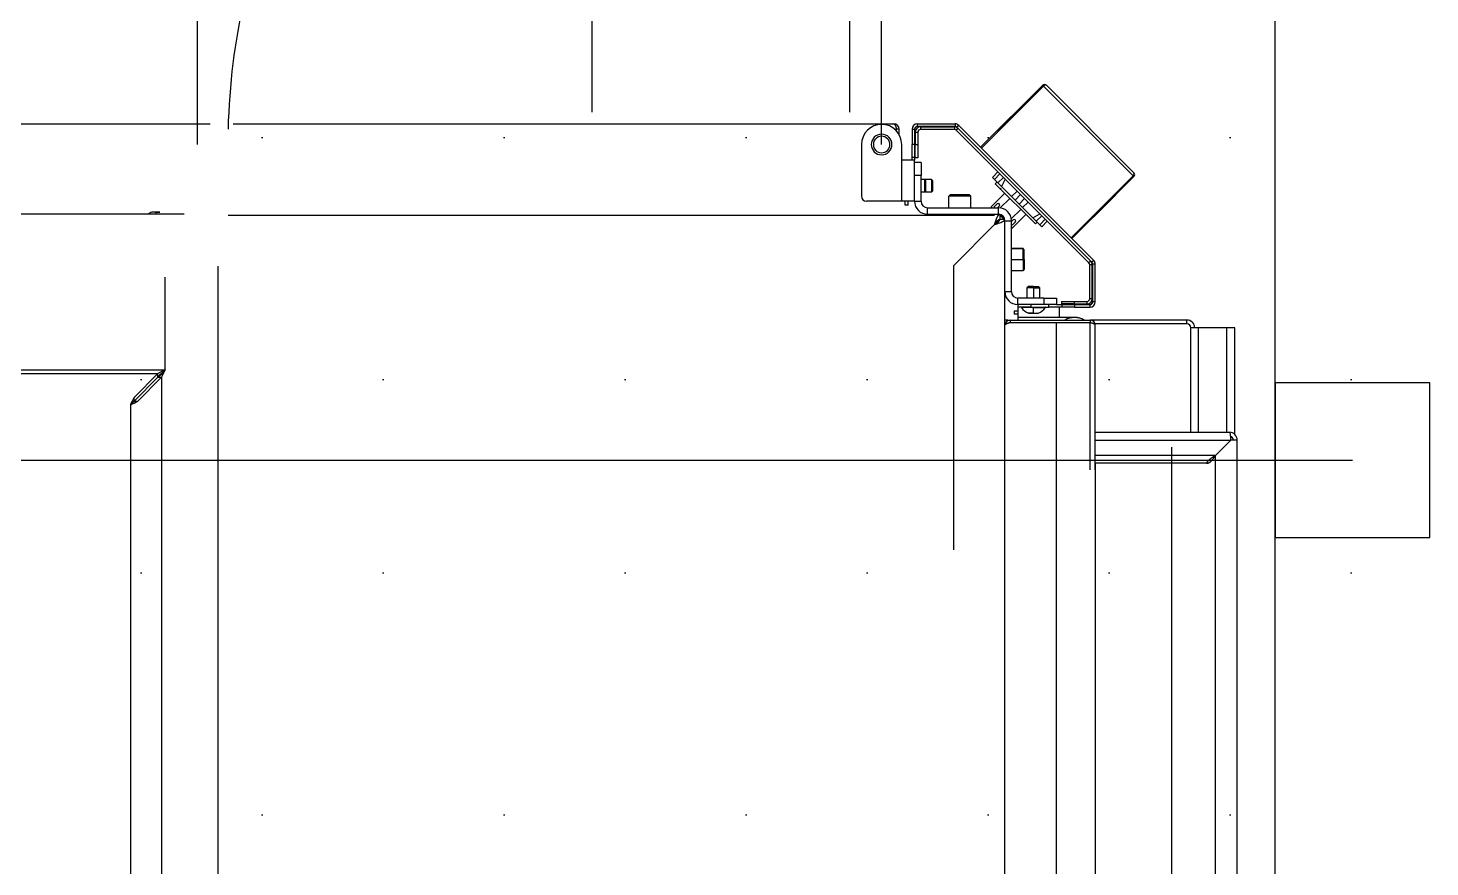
# Model space of a CAD drawing. Header units: millimetres. Extents: x -15291 to 293567, y -98510 to 49398.
# Drawn here: x 51397 to 51940, y 26942 to 27267 of the extents above; entities that cross this region are included whole.
import ezdxf

# ---------------------------------------------------------------- set-up
doc = ezdxf.new("R2010")
doc.units = ezdxf.units.MM
doc.header["$LTSCALE"] = 50
doc.header["$MEASUREMENT"] = 0
doc.linetypes.add('AUSGEZOGEN', pattern=[0])
doc.linetypes.add('PHANTOM2', pattern=[1.25, 0.625, -0.125, 0.125, -0.125, 0.125, -0.125])
for name, color, linetype in [('DV16_Standard', 7, 'CONTINUOUS'), ('EQUIP1', 7, 'AUSGEZOGEN'), ('FFU', 4, 'CONTINUOUS'), ('RASTER', 30, 'AUSGEZOGEN'), ('RW01', 4, 'AUSGEZOGEN'), ('Standard', 7, 'CONTINUOUS')]:
    doc.layers.add(name, color=color, linetype=linetype)

msp = doc.modelspace()

# ---------------------------------------------------------------- hatches: boundary and pattern name
at = {"layer": 'FFU'}
h = msp.add_hatch(dxfattribs=at)
h.set_pattern_fill('DOTS,_I', color=256, scale=1500, style=2)
h.set_pattern_definition([(0, (1800, -2400), (46.875, 93.75), [0, -93.75])])
h.paths.add_polyline_path([(51010, 27100), (51910, 27100), (51910, 28300), (51010, 28300)])
h = msp.add_hatch(dxfattribs=at)
h.set_pattern_fill('DOTS,_I', color=256, scale=1500, style=2)
h.set_pattern_definition([(0, (1800, -3600), (46.875, 93.75), [0, -93.75])])
h.paths.add_polyline_path([(51010, 25900), (51910, 25900), (51910, 27100), (51010, 27100)])

# ---------------------------------------------------------------- linework, layer by layer
at = {"layer": 'DV16_Standard', "color": 4, "linetype": 'PHANTOM2', "ltscale": 254}
for p, q in [((51462.54, 27222.32), (51462.54, 27751.58)), ((51727.54, 27222.32), (51727.54, 27475.59))]:
    msp.add_line(p, q, dxfattribs=at)
at = {"layer": 'DV16_Standard', "color": 7, "linetype": 'Continuous', "ltscale": 254}
for p, q in [((51765.91, 27221.25), (51789.95, 27245.29)), ((51775.93, 27231.27), (51789.95, 27245.29)), ((51789.95, 27245.29), (51790.27, 27244.97)), ((51791.37, 27245.29), (51825.31, 27211.35)), ((51790.27, 27244.97), (51766.23, 27220.93)), ((51824.98, 27210.26), (51790.27, 27244.97)), ((50935.34, 27230.32), (51467.34, 27230.32)), ((51476.34, 27230.32), (51732.34, 27230.32)), ((51741.34, 27230.32), (51756.01, 27230.32)), ((51741.34, 27230.32), (51741.34, 27229.32)), ((51756.01, 27229.32), (51741.34, 27229.32)), ((51742.58, 27229.16), (51755.75, 27229.16)), ((51742.58, 27229.16), (51742.58, 27228.16)), ((51755.75, 27229.16), (51755.75, 27228.16)), ((51756.01, 27230.32), (51756.01, 27229.32)), ((51757.42, 27229.74), (51756.72, 27229.03)), ((51809.04, 27176.7), (51756.72, 27229.03)), ((51809.75, 27177.41), (51757.42, 27229.74)), ((51772.27, 27227.61), (51775.93, 27231.27)), ((51732.52, 27228.32), (51733.34, 27228.32)), ((51733.34, 27227.54), (51733.34, 27228.32)), ((51734.34, 27228.32), (51733.34, 27228.32)), ((51734.34, 27226.14), (51734.34, 27228.32)), ((51739.34, 27228.32), (51739.34, 27222.32)), ((51739.34, 27228.32), (51740.34, 27228.32)), ((51740.34, 27228.32), (51740.34, 27222.32)), ((51740.58, 27227.16), (51740.58, 27222.16)), ((51740.58, 27227.16), (51741.58, 27227.16)), ((51741.58, 27227.16), (51741.58, 27222.16)), ((51755.75, 27228.16), (51742.58, 27228.16)), ((51757.17, 27228.58), (51756.46, 27227.87)), ((51807.89, 27176.44), (51756.46, 27227.87)), ((51719.74, 27222.32), (51719.74, 27202.32)), ((51735.34, 27216.32), (51735.34, 27222.32)), ((51739.34, 27217.32), (51739.34, 27222.32)), ((51740.34, 27222.32), (51739.34, 27222.32)), ((51740.34, 27222.32), (51740.34, 27217.32)), ((51740.58, 27217.16), (51740.58, 27222.16)), ((51741.58, 27222.16), (51740.58, 27222.16)), ((51741.58, 27222.16), (51741.58, 27217.16)), ((51735.34, 27200.32), (51735.34, 27216.32)), ((51740.34, 27216.32), (51735.34, 27216.32)), ((51739.34, 27216.32), (51739.34, 27217.32)), ((51740.34, 27217.32), (51739.34, 27217.32)), ((51740.34, 27217.32), (51740.34, 27216.32)), ((51740.34, 27210.32), (51740.34, 27216.32)), ((51740.34, 27210.32), (51740.34, 27215.32)), ((51742.84, 27215.32), (51740.34, 27215.32)), ((51741.58, 27217.16), (51740.58, 27217.16)), ((51742.84, 27215.32), (51742.84, 27210.32)), ((51740.34, 27200.32), (51740.34, 27210.32)), ((51742.84, 27210.32), (51740.34, 27210.32)), ((51742.84, 27200.32), (51742.84, 27210.32)), ((51744.14, 27208.82), (51742.84, 27208.82)), ((51746.84, 27208.82), (51744.14, 27208.82)), ((51744.14, 27208.82), (51744.14, 27203.82)), ((51744.14, 27208.82), (51744.64, 27208.32)), ((51744.64, 27204.32), (51744.64, 27208.32)), ((51744.64, 27204.32), (51744.64, 27208.32)), ((51746.84, 27208.82), (51747.34, 27208.32)), ((51746.84, 27208.82), (51746.84, 27203.82)), ((51747.34, 27204.32), (51747.34, 27208.32)), ((51747.34, 27204.32), (51747.34, 27208.32)), ((51772.63, 27211.7), (51770.51, 27209.58)), ((51771.27, 27208.81), (51770.51, 27209.58)), ((51773.4, 27210.93), (51771.27, 27208.81)), ((51772.63, 27207.46), (51771.27, 27208.81)), ((51772.27, 27207.81), (51771.57, 27207.11)), ((51771.57, 27207.11), (51787.12, 27191.55)), ((51774.75, 27209.58), (51772.63, 27207.46)), ((51774, 27206.09), (51772.63, 27207.46)), ((51775.46, 27208.87), (51774, 27206.09)), ((51800.94, 27186.22), (51824.98, 27210.26)), ((51825.31, 27209.94), (51801.26, 27185.89)), ((51825.31, 27209.94), (51811.28, 27195.91)), ((51824.98, 27210.26), (51825.31, 27209.94)), ((51744.14, 27203.82), (51742.84, 27203.82)), ((51744.14, 27203.82), (51744.64, 27204.32)), ((51746.84, 27203.82), (51744.14, 27203.82)), ((51746.84, 27203.82), (51747.34, 27204.32)), ((51754.09, 27202.82), (51753.59, 27202.32)), ((51762.09, 27202.32), (51753.59, 27202.32)), ((51753.59, 27197.82), (51753.59, 27202.32)), ((51761.59, 27202.82), (51754.09, 27202.82)), ((51761.59, 27202.82), (51762.09, 27202.32)), ((51762.09, 27197.82), (51762.09, 27202.32)), ((51775.24, 27203.43), (51769.98, 27198.16)), ((51774, 27206.09), (51777.93, 27202.16)), ((51780.05, 27204.28), (51777.93, 27202.16)), ((51779.28, 27200.81), (51777.93, 27202.16)), ((51781.4, 27202.93), (51779.28, 27200.81)), ((51735.34, 27200.32), (51721.74, 27200.32)), ((51740.34, 27200.32), (51735.34, 27200.32)), ((51736.64, 27198.82), (51736.64, 27200.32)), ((51737.84, 27198.82), (51736.64, 27198.82)), ((51737.84, 27198.82), (51737.84, 27200.32)), ((51740.34, 27200.32), (51742.84, 27200.32)), ((51745.34, 27197.82), (51772.84, 27197.82)), ((51745.34, 27195.32), (51745.34, 27197.82)), ((51769.98, 27198.16), (51770.32, 27197.82)), ((51769.98, 27198.16), (51769.98, 27197.82)), ((51772.27, 27199.33), (51771.35, 27198.41)), ((51772.46, 27197.82), (51773.12, 27198.48)), ((51772.84, 27195.32), (51772.84, 27197.82)), ((51777.22, 27201.45), (51773.54, 27197.77)), ((51777.79, 27193.53), (51781.47, 27197.21)), ((51780.82, 27199.27), (51779.28, 27200.81)), ((51782.94, 27201.39), (51780.82, 27199.27)), ((51782.17, 27197.92), (51780.82, 27199.27)), ((51784.29, 27200.04), (51782.17, 27197.92)), ((51782.17, 27197.92), (51786.11, 27193.98)), ((51457.34, 27195.32), (50380.34, 27195.32)), ((51446.34, 27196.12), (51444.74, 27196.12)), ((51446.34, 27196.12), (51444.74, 27196.12)), ((51446.34, 27196.12), (51444.74, 27196.12)), ((51446.34, 27196.13), (51444.78, 27196.13)), ((51446.34, 27196.13), (51444.78, 27196.13)), ((51446.34, 27196.13), (51444.78, 27196.13)), ((51446.34, 27196.12), (51446.34, 27196.13)), ((51447.89, 27196.13), (51446.34, 27196.13)), ((51446.34, 27196.12), (51446.34, 27196.13)), ((51447.89, 27196.13), (51446.34, 27196.13)), ((51446.34, 27196.12), (51446.34, 27196.13)), ((51447.89, 27196.13), (51446.34, 27196.13)), ((51446.34, 27196.12), (51446.34, 27195.32)), ((51446.34, 27196.12), (51447.93, 27196.12)), ((51446.34, 27196.12), (51446.34, 27195.32)), ((51446.34, 27196.12), (51447.93, 27196.12)), ((51446.34, 27196.12), (51446.34, 27195.32)), ((51446.34, 27196.12), (51447.93, 27196.12)), ((51447.06, 27196.1), (51446.34, 27196.05)), ((51447.06, 27196.1), (51446.34, 27196.05)), ((51447.06, 27196.1), (51446.34, 27196.05)), ((51447.78, 27196.1), (51447.06, 27196.1)), ((51447.78, 27196.1), (51447.06, 27196.1)), ((51447.78, 27196.1), (51447.06, 27196.1)), ((51771.34, 27194.79), (51474.34, 27194.79)), ((51745.34, 27195.32), (51772.84, 27195.32)), ((51771.34, 27191.32), (51755.34, 27175.32)), ((51771.34, 27191.32), (51755.34, 27175.32)), ((51773.34, 27195.27), (51773.34, 27193.32)), ((51775.29, 27193.32), (51773.34, 27193.32)), ((51775.34, 27192.82), (51777.84, 27192.82)), ((51775.34, 27165.32), (51775.34, 27192.82)), ((51778.5, 27193.11), (51777.84, 27192.45)), ((51777.84, 27165.32), (51777.84, 27192.82)), ((51778.18, 27189.96), (51783.45, 27195.23)), ((51778.43, 27191.34), (51779.34, 27192.26)), ((51786.11, 27193.98), (51788.89, 27195.44)), ((51787.48, 27192.61), (51786.11, 27193.98)), ((51787.12, 27191.55), (51787.83, 27192.26)), ((51789.6, 27194.73), (51787.48, 27192.61)), ((51788.83, 27191.26), (51787.48, 27192.61)), ((51790.95, 27193.38), (51788.83, 27191.26)), ((51789.6, 27190.49), (51788.83, 27191.26)), ((51791.72, 27192.61), (51789.6, 27190.49)), ((51811.28, 27195.91), (51807.63, 27192.26)), ((51777.84, 27190.3), (51778.18, 27189.96)), ((51777.84, 27189.96), (51778.18, 27189.96)), ((51777.84, 27182.07), (51782.34, 27182.07)), ((51782.34, 27182.07), (51777.84, 27182.07)), ((51782.84, 27181.57), (51782.34, 27182.07)), ((51782.34, 27177.82), (51782.34, 27182.07)), ((51782.84, 27181.57), (51782.34, 27182.07)), ((51782.84, 27177.82), (51782.84, 27181.57)), ((51470.34, 27175.22), (51470.34, 26630.32)), ((51755.34, 27175.32), (51755.34, 27065.32)), ((51755.34, 27175.32), (51755.34, 27098.32)), ((51777.84, 27177.82), (51782.34, 27177.82)), ((51782.34, 27177.82), (51782.34, 27173.57)), ((51782.84, 27177.82), (51782.34, 27177.82)), ((51782.84, 27177.82), (51782.84, 27174.07)), ((51808.59, 27177.15), (51807.89, 27176.44)), ((51809.18, 27175.74), (51808.18, 27175.74)), ((51808.18, 27162.56), (51808.18, 27175.74)), ((51809.75, 27177.41), (51809.04, 27176.7)), ((51809.18, 27162.56), (51809.18, 27175.74)), ((51810.34, 27175.99), (51809.34, 27175.99)), ((51809.34, 27161.32), (51809.34, 27175.99)), ((51810.34, 27161.32), (51810.34, 27175.99)), ((51449.99, 27134.98), (51449.99, 27170.98)), ((51449.99, 27134.98), (51449.99, 27170.98)), ((51449.99, 27134.98), (51449.99, 27170.98)), ((51449.99, 27134.98), (51449.99, 27170.98)), ((51449.99, 27134.98), (51449.99, 27170.98)), ((51449.99, 27134.98), (51449.99, 27170.98)), ((51777.84, 27173.57), (51782.34, 27173.57)), ((51777.84, 27173.57), (51782.34, 27173.57)), ((51782.84, 27174.07), (51782.34, 27173.57)), ((51782.34, 27173.57), (51782.84, 27174.07)), ((51775.34, 27165.32), (51777.84, 27165.32)), ((51775.34, 27062.82), (51775.34, 27165.32)), ((51784.34, 27167.32), (51783.84, 27166.82)), ((51786.34, 27166.82), (51783.84, 27166.82)), ((51783.84, 27166.82), (51783.84, 27162.82)), ((51786.34, 27167.32), (51784.34, 27167.32)), ((51786.34, 27167.32), (51784.34, 27167.32)), ((51786.34, 27167.32), (51788.34, 27167.32)), ((51786.34, 27167.32), (51788.34, 27167.32)), ((51786.34, 27166.82), (51786.34, 27167.32)), ((51786.34, 27166.82), (51788.84, 27166.82)), ((51786.34, 27166.82), (51786.34, 27162.82)), ((51788.84, 27166.82), (51788.34, 27167.32)), ((51788.84, 27162.82), (51788.84, 27166.82)), ((51780.34, 27160.32), (51780.34, 27162.82)), ((51790.34, 27162.82), (51780.34, 27162.82)), ((51780.34, 27160.32), (51780.34, 27159.32)), ((51790.34, 27160.32), (51780.34, 27160.32)), ((51785.34, 27159.32), (51780.34, 27159.32)), ((51780.34, 27159.32), (51780.34, 27155.32)), ((51786.34, 27159.17), (51781.68, 27159.17)), ((51785.34, 27160.32), (51785.34, 27159.32)), ((51785.34, 27159.32), (51792.34, 27159.32)), ((51786.34, 27159.17), (51786.34, 27159.32)), ((51786.34, 27156.96), (51786.34, 27159.17)), ((51786.34, 27159.17), (51790.99, 27159.17)), ((51790.34, 27162.82), (51795.34, 27162.82)), ((51790.34, 27162.82), (51790.34, 27160.32)), ((51795.34, 27160.32), (51790.34, 27160.32)), ((51792.34, 27159.32), (51792.34, 27160.32)), ((51797.34, 27159.32), (51792.34, 27159.32)), ((51795.34, 27162.82), (51795.34, 27160.32)), ((51795.34, 27160.32), (51797.34, 27160.32)), ((51796.34, 27159.32), (51796.34, 27155.32)), ((51797.18, 27161.56), (51797.18, 27160.56)), ((51797.18, 27161.56), (51802.18, 27161.56)), ((51802.18, 27160.56), (51797.18, 27160.56)), ((51797.34, 27160.32), (51797.34, 27159.32)), ((51797.34, 27160.32), (51802.34, 27160.32)), ((51802.34, 27159.32), (51797.34, 27159.32)), ((51802.18, 27161.56), (51802.18, 27160.56)), ((51802.18, 27161.56), (51807.18, 27161.56)), ((51802.18, 27160.56), (51807.18, 27160.56)), ((51802.34, 27160.32), (51802.34, 27159.32)), ((51802.34, 27160.32), (51808.34, 27160.32)), ((51802.34, 27159.32), (51808.34, 27159.32)), ((51807.18, 27160.56), (51807.18, 27161.56)), ((51809.18, 27162.56), (51808.18, 27162.56)), ((51808.34, 27159.32), (51808.34, 27160.32)), ((51810.34, 27161.32), (51809.34, 27161.32)), ((51776.48, 27154.32), (51775.34, 27154.32)), ((51776.48, 27154.32), (51777.34, 27154.32)), ((51777.34, 27154.32), (51808.34, 27154.32)), ((51777.34, 27154.32), (51777.34, 27153.32)), ((51777.34, 27153.32), (51808.34, 27153.32)), ((51780.34, 27157.82), (51778.84, 27157.82)), ((51778.84, 27157.82), (51778.84, 27156.62)), ((51780.34, 27156.62), (51778.84, 27156.62)), ((51796.34, 27155.32), (51780.34, 27155.32)), ((51780.34, 27155.32), (51780.34, 27154.32)), ((51786.34, 27156.96), (51784.43, 27156.96)), ((51784.47, 27156.95), (51786.34, 27156.95)), ((51784.6, 27156.99), (51785.47, 27156.99)), ((51785.47, 27156.99), (51786.34, 27157.05)), ((51786.34, 27156.96), (51786.34, 27156.95)), ((51786.34, 27156.96), (51788.24, 27156.96)), ((51786.34, 27156.95), (51788.21, 27156.95)), ((51795.34, 26779.82), (51795.34, 27153.32)), ((51802.34, 27155.32), (51796.34, 27155.32)), ((51845.84, 27154.32), (51808.34, 27154.32)), ((51808.34, 27154.32), (51808.34, 27153.32)), ((51808.34, 27096.32), (51808.34, 27153.32)), ((51808.34, 27096.32), (51808.34, 27153.32)), ((51845.84, 27152.82), (51810.24, 27152.82)), ((51845.84, 27152.82), (51845.84, 27154.32)), ((51775.34, 26801.82), (51775.34, 27152.32)), ((51775.34, 27098.32), (51775.34, 27152.32)), ((51810.34, 27096.32), (51810.34, 27152.32)), ((51810.34, 27096.32), (51810.34, 27152.32)), ((51848.84, 27151.32), (51847.34, 27151.32)), ((51847.34, 27110.82), (51847.34, 27151.32)), ((51850.34, 27151.32), (51848.84, 27151.32)), ((51861.34, 27151.32), (51850.34, 27151.32)), ((51850.34, 27110.82), (51850.34, 27151.32)), ((51864.34, 27151.32), (51861.34, 27151.32)), ((51861.34, 27110.82), (51861.34, 27151.32)), ((51864.34, 27110.06), (51864.34, 27151.32)), ((50410.68, 27134.98), (51449.99, 27134.98)), ((50413.51, 27133.56), (51447.17, 27133.56)), ((51437.92, 27124.32), (51447.17, 27133.56)), ((51437.92, 27124.32), (51447.17, 27133.56)), ((51437.92, 27124.32), (51447.17, 27133.56)), ((51437.92, 27122.91), (51447.17, 27132.15)), ((51437.92, 27122.91), (51447.17, 27132.15)), ((51437.92, 27122.91), (51447.17, 27132.15)), ((51437.92, 27122.91), (51447.17, 27132.15)), ((51437.92, 27122.91), (51447.17, 27132.15)), ((51437.92, 27122.91), (51447.17, 27132.15)), ((51439.34, 27122.91), (51448.58, 27132.15)), ((51439.34, 27122.91), (51448.58, 27132.15)), ((51439.34, 27122.91), (51448.58, 27132.15)), ((51449.99, 27134.98), (51447.17, 27133.56)), ((51449.99, 27134.98), (51447.17, 27133.56)), ((51449.99, 27134.98), (51447.17, 27133.56)), ((51447.17, 27132.15), (51447.17, 27133.56)), ((51447.17, 27132.15), (51447.17, 27133.56)), ((51447.17, 27132.15), (51447.17, 27133.56)), ((51447.17, 27132.15), (51448.58, 27132.15)), ((51447.17, 27132.15), (51448.58, 27132.15)), ((51447.17, 27132.15), (51448.58, 27132.15)), ((51449.99, 27134.98), (51448.58, 27132.15)), ((51449.99, 27134.98), (51448.58, 27132.15)), ((51449.99, 27134.98), (51448.58, 27132.15)), ((51448.58, 27132.15), (51448.58, 26630.32)), ((51436.51, 27121.49), (51436.51, 26630.32)), ((51436.51, 27121.49), (51436.51, 26630.32)), ((51437.92, 27122.91), (51437.92, 27124.32)), ((51437.92, 27122.91), (51437.92, 27124.32)), ((51437.92, 27122.91), (51437.92, 27124.32)), ((51437.92, 27122.91), (51439.34, 27122.91)), ((51437.92, 27122.91), (51439.34, 27122.91)), ((51437.92, 27122.91), (51439.34, 27122.91)), ((51810.34, 27110.82), (51862.34, 27110.82)), ((51810.34, 27107.82), (51862.86, 27107.82)), ((51862.86, 27107.82), (51856.9, 27101.82)), ((51862.86, 27107.82), (51856.9, 27101.82)), ((51865.34, 27107.82), (51862.86, 27107.82)), ((51865.34, 26807.82), (51865.34, 27107.82)), ((51856.9, 27101.82), (51810.34, 27101.82)), ((51810.34, 27098.82), (51810.34, 26751.82)), ((51853.43, 27098.82), (51810.34, 27098.82)), ((51856.9, 26813.82), (51856.9, 27101.82))]:
    msp.add_line(p, q, dxfattribs=at)
at = {"layer": 'DV16_Standard', "color": 4, "linetype": 'PHANTOM2', "ltscale": 254}
for centre, radius, end in [((51462.54, 27222.32), 529.26, 180.8694), ((51727.54, 27222.32), 253.27, 178.6425)]:
    msp.add_arc(centre, radius, 90, end, dxfattribs=at)
at = {"layer": 'DV16_Standard', "color": 7, "linetype": 'Continuous', "ltscale": 254}
for centre, radius, start, end in [((51790.66, 27244.58), 1, 45, 135), ((51727.54, 27222.32), 7.8, 0, 180), ((51732.34, 27228.32), 2, 0, 90), ((51741.34, 27228.32), 2, 90, 180), ((51741.34, 27228.32), 1, 90, 180), ((51742.58, 27227.16), 2, 90, 180), ((51755.75, 27227.16), 2, 45, 90), ((51756.01, 27228.32), 2, 45, 90), ((51756.01, 27228.32), 1, 45, 90), ((51727.54, 27222.32), 4, 90, 270), ((51727.54, 27222.32), 3.2, 90, 270), ((51727.54, 27222.32), 4, 270, 90), ((51727.54, 27222.32), 3.2, 270, 90), ((51742.58, 27227.16), 1, 90, 180), ((51755.75, 27227.16), 1, 45, 90), ((51824.6, 27210.64), 1, 315, 45), ((51721.74, 27202.32), 2, 180, 270), ((51745.34, 27200.32), 5, 180, 270), ((51745.34, 27200.32), 2.5, 180, 270), ((51771.78, 27197.99), 0.6, 135, 195.896), ((51772.7, 27198.91), 0.6, 315, 135), ((51772.84, 27192.82), 5, 0, 90), ((51446.34, 27192.02), 4.4, 111.2377, 131.4184), ((51446.34, 27192.02), 4.4, 111.2377, 131.4184), ((51446.34, 27192.02), 4.4, 111.2377, 131.4184), ((51444.78, 27196.03), 0.1, 90, 111.2377), ((51444.78, 27196.03), 0.1, 90, 111.2377), ((51444.78, 27196.03), 0.1, 90, 111.2377), ((51772.84, 27192.82), 2.5, 0, 90), ((51772.34, 27192.32), 3, 19.4712, 70.5288), ((51771.34, 27191.32), 4, 30, 60), ((51778, 27191.76), 0.6, 254.104, 315), ((51778.92, 27192.68), 0.6, 315, 135), ((51807.18, 27175.74), 1, 0, 45), ((51807.18, 27175.74), 2, 0, 45), ((51808.34, 27175.99), 1, 0, 45), ((51808.34, 27175.99), 2, 0, 45), ((51780.34, 27165.32), 5, 180, 270), ((51780.34, 27165.32), 2.5, 180, 270), ((51781.77, 27159.22), 0.1, 90, 212.6459), ((51786.34, 27162.15), 5.53, 212.6459, 249.8442), ((51786.34, 27162.15), 5.53, 290.1558, 327.3541), ((51790.91, 27159.22), 0.1, 327.3541, 90), ((51807.18, 27162.56), 2, 270, 0), ((51807.18, 27162.56), 1, 270, 0), ((51808.34, 27161.32), 2, 270, 0), ((51808.34, 27161.32), 1, 270, 0), ((51777.34, 27152.32), 2, 90, 180), ((51777.34, 27152.32), 1, 90, 142.2578), ((51784.47, 27157.05), 0.1, 249.8442, 270), ((51788.21, 27157.05), 0.1, 270, 290.1558), ((51802.34, 27147.52), 7.75, 90, 118.6674), ((51802.34, 27147.52), 7.8, 60.6679, 90), ((51802.34, 27147.52), 7.75, 61.3326, 90), ((51808.34, 27152.32), 2, 0, 90), ((51845.84, 27151.32), 3, 0, 90), ((51845.84, 27151.32), 1.5, 0, 90), ((51465.19, 27116.95), 23.58, 130.134, 139.866), ((51432.78, 27149.37), 22.44, 309.8858, 320.1142), ((51465.19, 27116.95), 23.58, 130.134, 139.866), ((51432.78, 27149.37), 22.44, 309.8858, 320.1142), ((51465.19, 27116.95), 23.58, 130.134, 139.866), ((51432.78, 27149.37), 22.44, 309.8858, 320.1142), ((51456.73, 27113.15), 21.88, 149.2908, 157.5791), ((51456.73, 27113.15), 21.88, 149.2908, 157.5791), ((51456.73, 27113.15), 21.88, 149.2908, 157.5791), ((51429.25, 27130.17), 11.31, 309.9268, 320.0732), ((51427.62, 27142.82), 23.1, 292.6406, 300.4895), ((51429.25, 27130.17), 11.31, 309.9268, 320.0732), ((51427.62, 27142.82), 23.1, 292.6406, 300.4895), ((51445.52, 27113.89), 11.79, 130.134, 139.866), ((51427.62, 27142.82), 23.1, 292.6406, 300.4895), ((51862.34, 27107.82), 3, 0.0001, 90), ((51862.34, 27107.82), 1.5, 0.0002, 72.2149)]:
    msp.add_arc(centre, radius, start, end, dxfattribs=at)
for centre, major_axis, ratio, start_param, end_param in [((51790.66, 27244.58), (0.707, 0.707), 0.545455, 0, 1.570796), ((51824.6, 27210.64), (0.707, 0.707), 0.545455, 4.712389, 6.283185), ((51779.56, 27199.54), (-4.21, 9.04), 0.45825, 0.673992, 0.726651), ((51779.55, 27199.53), (8.92, -4.34), 0.47164, 5.597493, 5.650149), ((51862.34, 27107.82), (0, -3), 0.173648, 1.570796, 3.141593)]:
    msp.add_ellipse(centre, major_axis=major_axis, ratio=ratio, start_param=start_param, end_param=end_param, dxfattribs=at)
for points, knots in [([(51732.34, 27230.32), (51732.35, 27230.32), (51732.38, 27230.32), (51732.43, 27230.3), (51732.47, 27230.28), (51732.52, 27230.24), (51732.56, 27230.2), (51732.61, 27230.14), (51732.66, 27230.08), (51732.7, 27230.01), (51732.75, 27229.92), (51732.79, 27229.83), (51732.84, 27229.74), (51732.88, 27229.63), (51732.93, 27229.52), (51732.97, 27229.4), (51733.02, 27229.28), (51733.06, 27229.15), (51733.11, 27229.02), (51733.16, 27228.89), (51733.2, 27228.75), (51733.25, 27228.61), (51733.29, 27228.46), (51733.32, 27228.37), (51733.34, 27228.32)], [0, 0, 0, 0, 0.045457, 0.090914, 0.136372, 0.181828, 0.227279, 0.272728, 0.31818, 0.363636, 0.409094, 0.454549, 0.5, 0.545451, 0.590906, 0.636364, 0.68182, 0.727272, 0.772721, 0.818172, 0.863628, 0.909086, 0.954543, 1, 1, 1, 1]), ([(51771.34, 27191.32), (51771.36, 27191.39), (51771.4, 27191.52), (51771.47, 27191.73), (51771.53, 27191.93), (51771.6, 27192.13), (51771.66, 27192.33), (51771.72, 27192.52), (51771.79, 27192.71), (51771.85, 27192.9), (51771.92, 27193.08), (51771.98, 27193.26), (51772.05, 27193.44), (51772.11, 27193.61), (51772.18, 27193.77), (51772.24, 27193.93), (51772.3, 27194.08), (51772.37, 27194.22), (51772.43, 27194.36), (51772.5, 27194.49), (51772.56, 27194.61), (51772.63, 27194.72), (51772.69, 27194.82), (51772.76, 27194.91), (51772.82, 27195), (51772.89, 27195.07), (51772.95, 27195.14), (51773.01, 27195.2), (51773.08, 27195.24), (51773.14, 27195.28), (51773.21, 27195.3), (51773.27, 27195.32), (51773.32, 27195.32), (51773.34, 27195.32)], [0, 0, 0, 0, 0.032258, 0.064516, 0.096774, 0.129032, 0.16129, 0.193548, 0.225806, 0.258064, 0.290322, 0.322581, 0.354839, 0.387097, 0.419355, 0.451613, 0.483871, 0.516129, 0.548387, 0.580645, 0.612903, 0.645161, 0.677419, 0.709678, 0.741936, 0.774194, 0.806452, 0.83871, 0.870968, 0.903226, 0.935484, 0.967742, 1, 1, 1, 1]), ([(51771.34, 27191.32), (51771.38, 27191.35), (51771.48, 27191.41), (51771.62, 27191.5), (51771.76, 27191.59), (51771.9, 27191.69), (51772.04, 27191.78), (51772.17, 27191.87), (51772.3, 27191.96), (51772.42, 27192.05), (51772.54, 27192.14), (51772.65, 27192.23), (51772.75, 27192.32), (51772.85, 27192.41), (51772.94, 27192.5), (51773.02, 27192.59), (51773.09, 27192.69), (51773.16, 27192.78), (51773.21, 27192.87), (51773.26, 27192.96), (51773.29, 27193.05), (51773.32, 27193.14), (51773.33, 27193.23), (51773.34, 27193.29), (51773.34, 27193.32)], [0, 0, 0, 0, 0.045454, 0.090909, 0.136363, 0.181818, 0.227272, 0.272727, 0.318182, 0.363636, 0.409091, 0.454545, 0.5, 0.545455, 0.590909, 0.636364, 0.681818, 0.727273, 0.772728, 0.818182, 0.863637, 0.909091, 0.954546, 1, 1, 1, 1]), ([(51777.34, 27153.32), (51777.29, 27153.31), (51777.19, 27153.28), (51777.05, 27153.23), (51776.91, 27153.19), (51776.77, 27153.14), (51776.64, 27153.09), (51776.51, 27153.05), (51776.38, 27153), (51776.25, 27152.96), (51776.14, 27152.91), (51776.03, 27152.87), (51775.92, 27152.82), (51775.82, 27152.78), (51775.73, 27152.73), (51775.65, 27152.69), (51775.58, 27152.64), (51775.52, 27152.59), (51775.46, 27152.55), (51775.42, 27152.5), (51775.38, 27152.46), (51775.36, 27152.41), (51775.34, 27152.37), (51775.34, 27152.34), (51775.34, 27152.32)], [0, 0, 0, 0, 0.045455, 0.090909, 0.136364, 0.181818, 0.227273, 0.272727, 0.318182, 0.363636, 0.409091, 0.454545, 0.5, 0.545455, 0.590909, 0.636364, 0.681818, 0.727273, 0.772727, 0.818182, 0.863636, 0.909091, 0.954545, 1, 1, 1, 1]), ([(51810.34, 27152.32), (51810.34, 27152.34), (51810.33, 27152.37), (51810.32, 27152.41), (51810.29, 27152.46), (51810.26, 27152.5), (51810.21, 27152.55), (51810.16, 27152.59), (51810.09, 27152.64), (51810.02, 27152.69), (51809.94, 27152.73), (51809.85, 27152.78), (51809.75, 27152.82), (51809.65, 27152.87), (51809.54, 27152.91), (51809.42, 27152.96), (51809.3, 27153), (51809.17, 27153.05), (51809.04, 27153.09), (51808.9, 27153.14), (51808.76, 27153.19), (51808.62, 27153.23), (51808.48, 27153.28), (51808.38, 27153.31), (51808.34, 27153.32)], [0, 0, 0, 0, 0.045455, 0.090909, 0.136364, 0.181818, 0.227273, 0.272727, 0.318182, 0.363636, 0.409091, 0.454545, 0.5, 0.545455, 0.590909, 0.636364, 0.681818, 0.727273, 0.772727, 0.818182, 0.863636, 0.909091, 0.954545, 1, 1, 1, 1]), ([(51856.9, 27101.82), (51856.81, 27101.76), (51856.61, 27101.63), (51856.32, 27101.45), (51856.02, 27101.26), (51855.77, 27101.1), (51855.56, 27100.96), (51855.39, 27100.85), (51855.23, 27100.73), (51855.06, 27100.62), (51854.91, 27100.51), (51854.76, 27100.4), (51854.61, 27100.28), (51854.47, 27100.17), (51854.34, 27100.06), (51854.21, 27099.95), (51854.1, 27099.83), (51853.99, 27099.72), (51853.88, 27099.61), (51853.79, 27099.5), (51853.71, 27099.38), (51853.63, 27099.27), (51853.56, 27099.16), (51853.51, 27099.05), (51853.46, 27098.93), (51853.44, 27098.86), (51853.43, 27098.82)], [0, 0, 0, 0, 0.062679, 0.125356, 0.18803, 0.250703, 0.288166, 0.32563, 0.363093, 0.400556, 0.438019, 0.475482, 0.512945, 0.550408, 0.587871, 0.625335, 0.662799, 0.700263, 0.737728, 0.775194, 0.81266, 0.850126, 0.887594, 0.925062, 0.96253, 1, 1, 1, 1]), ([(51853.43, 27098.82), (51853.51, 27098.82), (51853.67, 27098.83), (51853.9, 27098.88), (51854.14, 27098.95), (51854.34, 27099.03), (51854.51, 27099.12), (51854.65, 27099.2), (51854.78, 27099.3), (51854.92, 27099.4), (51855.05, 27099.5), (51855.19, 27099.62), (51855.32, 27099.74), (51855.45, 27099.87), (51855.58, 27100.01), (51855.71, 27100.16), (51855.84, 27100.31), (51855.96, 27100.46), (51856.09, 27100.62), (51856.21, 27100.78), (51856.33, 27100.95), (51856.45, 27101.12), (51856.56, 27101.29), (51856.68, 27101.47), (51856.79, 27101.65), (51856.87, 27101.76), (51856.9, 27101.82)], [0, 0, 0, 0, 0.062706, 0.125409, 0.188109, 0.250807, 0.288265, 0.325723, 0.363181, 0.400638, 0.438096, 0.475553, 0.513011, 0.550469, 0.587928, 0.625387, 0.662846, 0.700306, 0.737766, 0.775226, 0.812687, 0.850149, 0.887611, 0.925073, 0.962536, 1, 1, 1, 1])]:
    msp.add_open_spline(points, degree=3, knots=knots, dxfattribs=at)
for points in [[(51771.34, 27191.32), (51771.56, 27191.67), (51772, 27192.37), (51772.67, 27193.14), (51773.11, 27193.32), (51773.34, 27193.32)], [(51771.34, 27191.32), (51772.04, 27191.54), (51773.43, 27191.99), (51774.96, 27192.66), (51775.34, 27193.1), (51775.34, 27193.32)]]:
    msp.add_open_spline(points, degree=3, dxfattribs=at)
at = {"layer": 'EQUIP1'}
msp.add_line((51840, 25905), (51840, 27105), dxfattribs=at)
at = {"layer": 'RASTER'}
msp.add_line((48310, 27100), (51910, 27100), dxfattribs=at)
at = {"layer": 'RW01'}
msp.add_line((51880, 18730), (51880, 31900.94), dxfattribs=at)
at = {"layer": 'RW01', "flags": 128}
msp.add_lwpolyline([(51880, 27070), (51940, 27070), (51940, 27130), (51880, 27130)], close=True, dxfattribs=at)
at = {"layer": 'Standard', "color": 4, "linetype": 'PHANTOM2', "ltscale": 254}
for p, q in [((51615.29, 27724.92), (51615.29, 27234.92)), ((51715.29, 27234.92), (51715.29, 27724.92))]:
    msp.add_line(p, q, dxfattribs=at)

doc.saveas('drawing.dxf')
